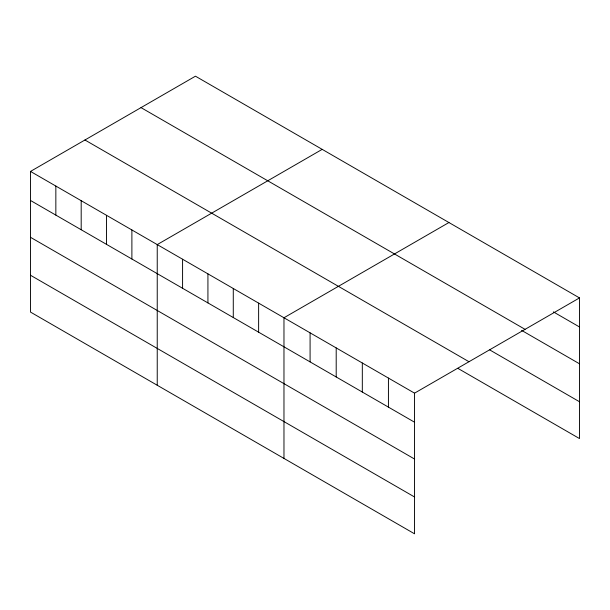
<?xml version="1.0" encoding="UTF-8"?>
<svg xmlns="http://www.w3.org/2000/svg" width="610" height="610" viewBox="0 0 610 610"><rect width="100%" height="100%" fill="white"/><g stroke="black" fill="none" stroke-linecap="round" stroke-linejoin="round"><path stroke-width="0.91" d="M30.5 171.425L414.548 393.153L414.548 533.811L30.5 312.084L30.5 171.425L195.452 76.189L579.5 297.916L579.5 438.575L457.904 368.371M322.187 149.358L157.235 244.595L157.235 385.253M448.922 222.528L283.97 317.764L283.97 458.423M414.548 393.153L579.5 297.916M553.384 311.893L579.5 326.968M141.017 107.619L525.065 329.347M521.558 330.346L579.5 363.796M489.731 349.919L579.5 401.746M84.935 139.995L468.983 361.722M30.5 200.476L414.548 422.204M30.5 237.305L414.548 459.033M30.5 275.255L414.548 496.982M388.433 378.078L388.433 407.122M362.317 362.996L362.317 392.047M336.202 347.921L336.202 376.972M310.086 332.839L310.086 361.89M258.625 303.132L258.625 332.183M233.279 288.5L233.279 317.551M207.926 273.86L207.926 302.911M182.581 259.227L182.581 288.278M131.89 229.962L131.89 259.014M106.544 215.33L106.544 244.381M81.191 200.69L81.191 229.741M55.845 186.058L55.845 215.109"/></g></svg>
